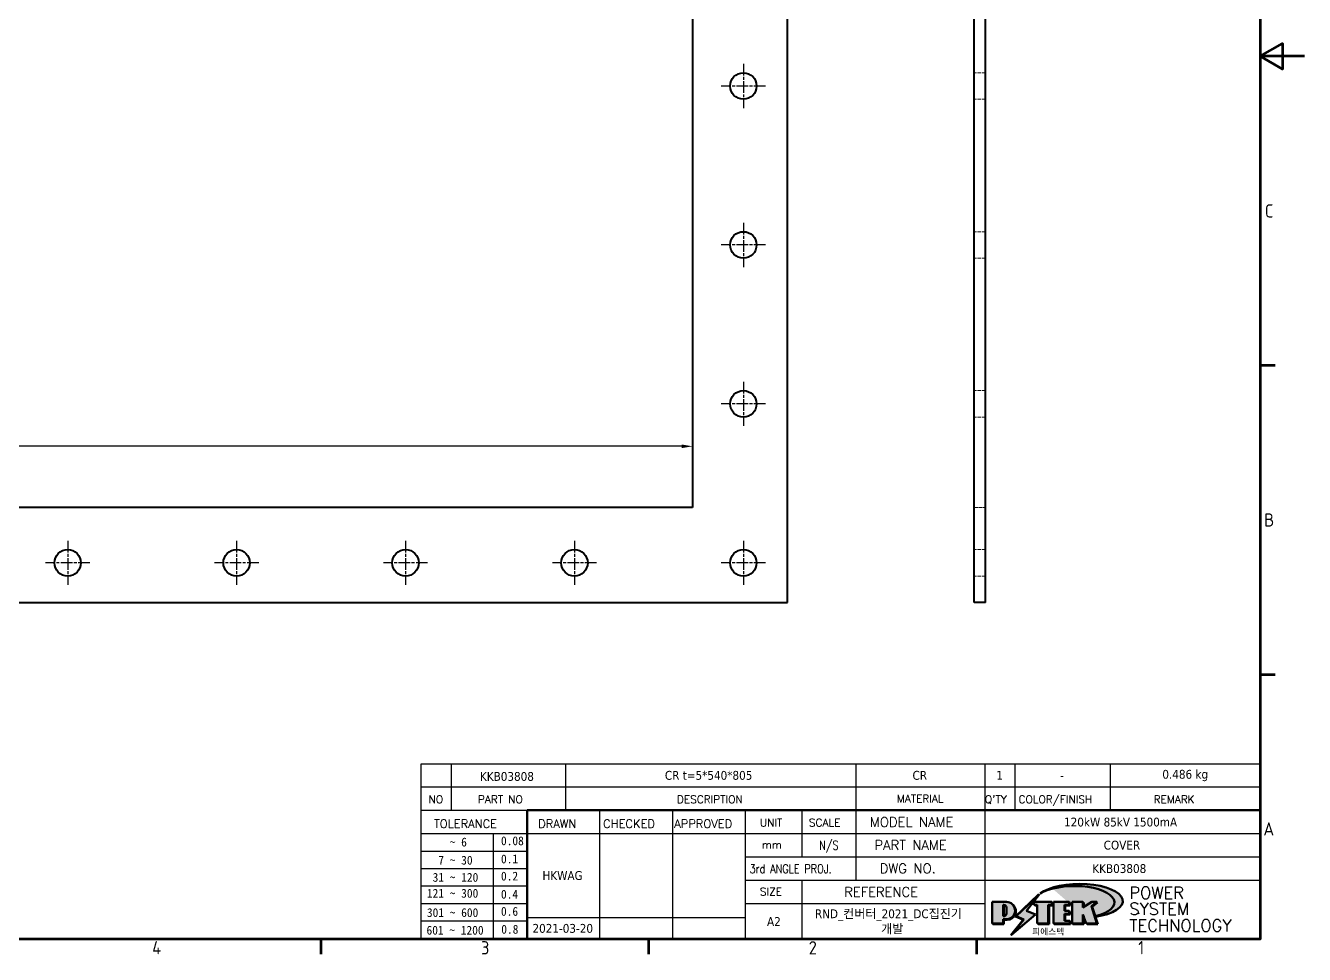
# Model space of a CAD drawing. Header units: millimetres. Extents: x 0 to 1188, y 0 to 840.
# Drawn here: x 609 to 1188, y 13 to 434 of the extents above; entities that cross this region are included whole.
import ezdxf
from ezdxf.enums import TextEntityAlignment as Align

# ---------------------------------------------------------------- set-up
doc = ezdxf.new("R2010")
doc.units = ezdxf.units.MM
doc.header["$LTSCALE"] = 2
doc.linetypes.add('CHAIN', pattern=[0.35429999999999995, 0.2362, -0.0295, 0.0591, -0.0295])
doc.linetypes.add('DASHED', pattern=[0.2067, 0.1654, -0.0413])
doc.layers.get('0').update_dxf_attribs({"color": 3, "lineweight": 25})
for name, color, linetype, lineweight in [('가려진 것(ISO)', 2, 'DASHED', 18), ('가시적인 것(ISO)', 3, 'Continuous', 40), ('경계(ISO)', 7, 'Continuous', 70), ('제목(ISO)', 7, 'Continuous', 50), ('중심 표식(ISO)', 1, 'Continuous', 25), ('치수(ISO)', 7, 'Continuous', 25), ('해치(ISO)', 7, 'Continuous', 18)]:
    doc.layers.add(name, color=color, linetype=linetype, lineweight=lineweight)
doc.styles.add('HAN_291', font='')
doc.styles.add('HAN_370', font='', dxfattribs={"width": 2})
doc.styles.add('RC_284', font='ROMANC.shx')
doc.styles.add('RC_287', font='ROMANC.shx')
doc.styles.add('RC_292', font='ROMANC.shx')
doc.styles.add('ROMANT_294', font='romant.shx')
doc.styles.add('문자 텍스트_M2B', font='isocp.shx')
doc.styles.add('치수 텍스트_PSTEK_POSCO', font='isocp.shx')
doc.styles.add('텍스트 스타일198', font='tahoma.ttf')
doc.styles.add('텍스트 스타일333', font='ROMANC.shx', dxfattribs={"width": 0.800000011920929})
doc.styles.get('HAN_291').set_extended_font_data('GulimChe')
doc.styles.get('HAN_370').set_extended_font_data('GulimChe')
doc.dimstyles.new('치수_PSTEK_POSCO', dxfattribs={"dimscale": 2, "dimtxt": 3.5, "dimasz": 2.5, "dimexe": 2, "dimexo": 2.5, "dimgap": 1, "dimtad": 1, "dimrnd": 1e-08, "dimdsep": 46, "dimtxsty": '치수 텍스트_PSTEK_POSCO', "dimcen": 0.09, "dimdle": 10, "dimclrd": 7, "dimclre": 7, "dimclrt": 2, "dimadec": 1, "dimazin": 2, "dimtfac": 1, "dimtmove": 0, "dimatfit": 3, "dimfxl": 0, "dimtolj": 1, "dimlwd": -1, "dimlwe": -1, "dimarcsym": 0})

# ---------------------------------------------------------------- blocks, each defined once
blk = doc.blocks.new('경계 Default Border')
at = {"layer": '경계(ISO)'}
for p, q in [((584.0000152587891, 140), (587.400016784668, 140)), ((584.0000152587891, 70), (587.400016784668, 70)), ((371.25, 10), (371.25, 6.599999666213989)), ((445.4999923706055, 10), (445.4999923706055, 6.599999666213989)), ((519.7499847412109, 10), (519.7499847412109, 6.599999666213989))]:
    blk.add_line(p, q, dxfattribs=at)
at = {"layer": '경계(ISO)', "flags": 128}
for points in [[(10, 10), (10, 410), (584.0000152587891, 410), (584.0000152587891, 10), (10, 10)], [(594.0000152587891, 210), (584.0000152587891, 210), (589.0000152587891, 212.8867530822754), (589.0000152587891, 207.1132469177246), (584.0000152587891, 210)]]:
    blk.add_lwpolyline(points, dxfattribs=at)
at = {"layer": '경계(ISO)', "color": 2, "char_height": 3.00000011920929, "attachment_point": 7, "style": '문자 텍스트_M2B'}
for s, insert in [('C', (585.0445395201642, 173.4713944559917)), ('B', (584.8782702028949, 103.4713944559917)), ('A', (584.7144008173592, 33.49284856929444)), ('4', (333.0984701308117, 6.59999988079071)), ('3', (407.5435395229536, 6.57139439638704)), ('2', (481.752739416884, 6.57139439638704)), ('1', (556.3610661041481, 6.59999988079071))]:
    blk.add_mtext(s, dxfattribs=dict(at, insert=insert))
blk = doc.blocks.new('제목 블록 PSTEK')
for color, points in [(252, [(317.2195697678507, 17.0593801673321), (322.0326348870767, 21.62682475217465), (322.2781991042243, 21.94392121864296), (317.0471853425802, 16.97985676345368), (318.7512090904202, 16.1899260703855), (316.0018030350395, 12.71868385740789), (316.3356552234328, 13.00206718743325), (318.9235935156908, 16.2694494742633)]), (5, [(321.6183518841322, 17.4193704504104), (319.5281351041078, 18.24969419629727), (322.4505835294948, 22.02344462252142), (317.2195697678507, 17.0593801673321), (318.9235935156908, 16.2694494742633), (316.1741874603099, 12.79820726128571)]), (1, [(324.4839107253602, 19.60711530335299), (325.2419748254881, 19.60711530335299), (325.2419748254881, 20.25857663940324), (321.2266040451076, 20.25857663940324), (321.2266040451076, 19.60711530335299), (321.9846681452406, 19.60711530335299), (321.9846681452406, 15.3430047401139), (324.4839107253602, 15.3430047401139)]), (252, [(321.9846681452406, 19.60711530335299), (321.4042753185749, 19.60711530335299), (321.4042753185749, 19.45905590879572), (321.9846681452406, 19.45905590879572)]), (252, [(324.6615819988275, 19.45905590879572), (325.4196460989604, 19.45905590879572), (325.4196460989604, 20.11051724484596), (325.2419748254881, 20.11051724484596), (325.2419748254881, 19.60711530335299), (324.4839107253602, 19.60711530335299), (324.4839107253602, 15.3430047401139), (322.1623394187076, 15.3430047401139), (322.1623394187076, 15.19494534555726), (324.6615819988275, 15.19494534555726)]), (1, [(329.2277337269622, 20.25857663940324), (325.65654113025, 20.25857663940324), (325.65654113025, 15.3430047401139), (329.3580259941756, 15.3430047401139), (329.3580259941756, 15.9944660761648), (328.1137701654877, 15.9944660761648), (328.1137701654877, 17.56360607323003), (329.2277337269622, 17.56360607323003), (329.2277337269622, 18.25543873810179), (328.1137701654877, 18.25543873810179), (328.1137701654877, 19.60711530335299), (329.2277337269622, 19.60711530335299)]), (252, [(328.2914414389548, 19.45905590879572), (329.4054050004294, 19.45905590879572), (329.4054050004294, 20.11051724484596), (329.2277337269622, 20.11051724484596), (329.2277337269622, 19.60711530335299), (328.1137701654877, 19.60711530335299), (328.1137701654877, 18.25543873810179), (328.2914414389548, 18.25543873810179)]), (252, [(328.2914414389548, 17.41554667867274), (329.4054050004294, 17.41554667867274), (329.4054050004294, 18.10737934354514), (329.2277337269622, 18.10737934354514), (329.2277337269622, 17.56360607323003), (328.1137701654877, 17.56360607323003), (328.1137701654877, 15.9944660761648), (328.2914414389548, 15.9944660761648)]), (1, [(332.3312149849806, 20.25857663940324), (329.8592894925411, 20.25857663940324), (329.8592894925411, 15.3430047401139), (332.3312149849806, 15.3430047401139), (332.3312149849806, 17.4318630164523), (333.0701931098801, 15.3430047401139), (335.4855464857051, 15.3430047401139), (334.2514536401189, 19.30614745124769), (335.4379594596742, 20.25857663940324), (334.3071782107978, 20.25857663940324), (332.3312149849806, 18.99741471888304)]), (252, [(332.5088862584528, 16.92964231796647), (332.3312149849806, 17.43186301645164), (332.3312149849806, 15.3430047401139), (330.0369607660135, 15.3430047401139), (330.0369607660135, 15.19494534555726), (332.5088862584528, 15.19494534555726)]), (252, [(332.5088862584528, 20.1105172448466), (332.3312149849806, 20.1105172448466), (332.3312149849806, 18.99741471888368), (332.5088862584528, 19.11081371413894)]), (252, [(335.6156307331414, 20.11051724484596), (335.2535118015555, 20.11051724484596), (334.2514536401189, 19.30614745124769), (335.4855464857051, 15.3430047401139), (333.1954852176545, 15.3430047401139), (333.2478643833523, 15.19494534555726), (335.6632177591723, 15.19494534555726), (334.4291249135862, 19.15808805669106)]), (252, [(329.5356972676428, 15.8464066816075), (329.3580259941756, 15.8464066816075), (329.3580259941756, 15.3430047401139), (325.8342124037171, 15.3430047401139), (325.8342124037171, 15.19494534555726), (329.5356972676428, 15.19494534555726)])]:
    blk.add_hatch(color=color).paths.add_polyline_path(points)
h = blk.add_hatch(color=1)
edge = h.paths.add_edge_path(flags=0)
edge.add_line((314.2242174273352, 19.60711530335299), (314.2242174273352, 17.00126995915134))
edge.add_line((314.2242174273352, 17.00126995915134), (314.3485873187598, 17.00126995915134))
edge.add_arc((314.3485873187598, 17.6527312952023), 0.6514613360509371, 270, 360)
edge.add_line((315.0000486548106, 17.6527312952023), (315.0000486548106, 18.95565396730211))
edge.add_arc((314.3485873187598, 18.95565396730212), 0.6514613360508712, 0, 90)
edge.add_line((314.3485873187598, 19.60711530335299), (314.2242174273352, 19.60711530335299))
edge = h.paths.add_edge_path()
edge.add_arc((314.9847713324306, 18.28938669179658), 1.969189947606664, 269.9999999999959, 450)
edge.add_line((314.9847713324306, 20.25857663940318), (311.7664314776902, 20.25857663940324))
edge.add_line((311.7664314776902, 20.25857663940324), (311.7664314776902, 15.3430047401139))
edge.add_line((311.7664314776902, 15.3430047401139), (314.2242174273352, 15.3430047401139))
edge.add_line((314.2242174273352, 15.3430047401139), (314.2242174273352, 16.32019674418991))
edge.add_line((314.2242174273352, 16.32019674418991), (314.9847713324307, 16.32019674418991))
h = blk.add_hatch(color=252)
edge = h.paths.add_edge_path()
edge.add_arc((314.9847713324309, 18.28938669179657), 1.969189947606666, 270, 406.8278729790604)
edge.add_arc((315.1624426058984, 18.1413272972396), 1.969189947606962, -90, 53.560984836317004, ccw=False)
edge.add_line((315.1624426058984, 16.17213734963263), (314.4018887008024, 16.17213734963263))
edge.add_line((314.4018887008024, 16.17213734963263), (314.4018887008024, 15.19494534555726))
edge.add_line((314.4018887008024, 15.19494534555726), (311.9441027511573, 15.19494534555726))
edge.add_line((311.9441027511573, 15.19494534555726), (311.9441027511573, 15.3430047401139))
edge.add_line((311.9441027511573, 15.3430047401139), (314.2242174273352, 15.3430047401139))
edge.add_line((314.2242174273352, 15.3430047401139), (314.2242174273352, 16.32019674418991))
edge.add_line((314.2242174273352, 16.32019674418991), (314.9847713324309, 16.32019674418991))
h = blk.add_hatch(color=252)
edge = h.paths.add_edge_path()
edge.add_line((314.4018887008024, 19.45905590879572), (314.5262585922315, 19.45905590879572))
edge.add_arc((314.5262585922314, 18.80759457274939), 0.6514613360463194, 60.4189348879147, 90.00000000000318, ccw=False)
edge.add_arc((314.3485873187602, 18.95565396730057), 0.6514613360524251, 39.96992292766206, 90.00000000009999)
edge.add_line((314.3485873187591, 19.60711530335307), (314.2242174273352, 19.60711530335298))
edge.add_line((314.2242174273352, 19.60711530335299), (314.2242174273352, 17.00126995915134))
edge.add_line((314.2242174273352, 17.00126995915134), (314.3485873187591, 17.00126995915134))
edge.add_arc((314.3485873187568, 17.652731295233), 0.6514613360816299, 270.0000000002, 274.6930825552478)
edge.add_line((314.4018887008024, 17.0034541317032), (314.4018887008024, 19.45905590879572))
at = {"layer": '해치(ISO)', "true_color": 0x27d1fc}
h = blk.add_hatch(color=140, dxfattribs=at)
edge = h.paths.add_edge_path()
edge.add_ellipse((330.3660919371412, 20.15576403068321), major_axis=(9.100907360794343, 0), ratio=0.4069904968023172, start_angle=301.3098473703837, end_angle=507.7436900681698)
edge.add_ellipse((331.5340919371412, 20.4634168429492), major_axis=(-9.82350664112931, 0), ratio=0.3942600559756514, start_angle=111.51207141178469, end_angle=334.47025347086895, ccw=False)
edge.add_line((335.1363447531188, 16.8601935978785), (335.0955236905705, 16.99119398620872))
at = {"color": 180}
for p, q in [((182.475792979055, 11.79100474011392), (182.4757929790549, 51.56524660363496)), ((182.4757929790549, 51.56524660363496), (372.4757929537551, 51.56524660363496)), ((189.2651435055721, 51.56524660363496), (189.2651435055722, 41.00524660363494)), ((215.2152739891528, 41.00524660363494), (215.2152739891528, 51.56524660363496)), ((280.8758854511282, 51.56524660363496), (280.8758854511282, 41.00524660363494)), ((310.0881549537552, 51.56524660363496), (310.0881549537553, 41.00524660363494)), ((316.9044520275131, 51.56524660363496), (316.9044520275127, 41.00524660363494)), ((338.4566026226726, 51.56524660363496), (338.4566026226727, 41.00524660363494)), ((372.4757929537551, 51.56524660363496), (372.4757929537551, 11.79100474011389)), ((182.475792979055, 46.2852466036349), (372.4757929537551, 46.28524660363492)), ((182.475792979055, 41.00524660363493), (206.451475290024, 41.00524660363493)), ((222.9401812389276, 11.79100474011392), (222.9401812389276, 41.00524660363494)), ((239.4288871878316, 11.79100474011392), (239.4288871878316, 41.00524660363494)), ((255.9175931367356, 11.79100474011392), (255.9175931367356, 41.00524660363494)), ((268.6918866058747, 41.00524660363494), (268.6918866058747, 30.44524660363498)), ((280.8758854511282, 41.00524660363494), (280.8758854511282, 25.16524660363502)), ((310.088154953755, 41.00524660363494), (310.088154953755, 11.79100474011392)), ((182.475792979055, 35.72524660363497), (206.451475290024, 35.72524660363497)), ((198.8621818849491, 12.02524660363491), (198.8621818849491, 35.72524660363497)), ((206.451475290024, 35.72524660363497), (372.4757929537551, 35.72524660363497)), ((182.475792979055, 31.77524660363492), (206.451475290024, 31.77524660363492)), ((255.917593136736, 30.44524660363498), (372.4757929537552, 30.44524660363501)), ((182.475792979055, 27.82524660363487), (206.451475290024, 27.82524660363487)), ((182.475792979055, 23.87524660363505), (206.451475290024, 23.87524660363505)), ((255.9175931367359, 25.16524660363502), (372.4757929537552, 25.165246603635)), ((268.6918866058744, 25.16524660363502), (268.6918866058744, 11.79100474011392)), ((182.475792979055, 19.92524660363478), (206.451475290024, 19.92524660363478)), ((255.9175931367359, 19.88524660363481), (310.0881549537553, 19.88524660363481)), ((182.475792979055, 15.97524660363496), (206.451475290024, 15.97524660363496)), ((206.451475290024, 16.74100474011396), (255.9175931367359, 16.74100474011396)), ((182.475792979055, 11.79100474011392), (372.4757929537551, 11.79100474011389))]:
    blk.add_line(p, q, dxfattribs=at)
at = {"color": 7, "lineweight": 50}
for p, q in [((206.4514752900237, 11.79100474011392), (206.4514752900237, 41.00524660363494)), ((206.451475290024, 41.00524660363494), (372.4757929537551, 41.00524660363496))]:
    blk.add_line(p, q, dxfattribs=at)
at = {"color": 7}
for p, q in [((322.2781991042243, 21.94392121864296), (317.0471853425802, 16.97985676345368)), ((322.4505835294948, 22.02344462252142), (317.2195697678507, 17.0593801673321)), ((317.2195697678507, 17.0593801673321), (322.0326348870767, 21.62682475217465)), ((319.5281351041078, 18.24969419629727), (322.4505835294948, 22.02344462252142)), ((322.0326348870767, 21.62682475217465), (322.2781991042243, 21.94392121864296)), ((311.7664314776902, 20.25900474011391), (311.7664314776902, 15.34300474011391)), ((314.9847713324309, 20.25857663940324), (311.7664314776902, 20.25857663940324)), ((314.9847713324309, 20.25857663940324), (311.7664314776902, 20.25857663940324)), ((311.7664314776902, 20.25857663940324), (311.7664314776902, 15.3430047401139)), ((314.2242174273352, 17.00126995915134), (314.2242174273352, 19.60711530335299)), ((314.2242174273352, 19.60711530335299), (314.3485873187591, 19.60711530335299)), ((314.3485873187591, 19.60711530335299), (314.2242174273352, 19.60711530335299)), ((314.2242174273352, 19.60711530335299), (314.2242174273352, 17.00126995915134)), ((314.2242174273352, 17.00126995915134), (314.2242174273352, 19.60711530335299)), ((314.2242174273352, 19.60711530335299), (314.3485873187591, 19.60711530335299)), ((314.4018887008024, 19.45905590879572), (314.5262585922314, 19.45905590879572)), ((314.4018887008024, 17.0034541317032), (314.4018887008024, 19.45905590879572)), ((315.0000486548106, 18.95565396730275), (315.0000486548106, 17.65273129520161)), ((315.0000486548106, 18.95565396730275), (315.0000486548106, 17.65273129520161)), ((316.1741874603099, 12.79820726128571), (321.6183518841322, 17.4193704504104)), ((321.6183518841322, 17.4193704504104), (319.5281351041078, 18.24969419629727)), ((325.2419748254881, 20.25857663940324), (321.2266040451076, 20.25857663940324)), ((321.2266040451076, 20.25857663940324), (321.2266040451076, 19.60711530335299)), ((325.2419748254881, 20.25857663940324), (321.2266040451076, 20.25857663940324)), ((321.2266040451076, 20.25857663940324), (321.2266040451076, 19.60711530335299)), ((321.2266040451076, 19.60711530335299), (321.9846681452406, 19.60711530335299)), ((321.2266040451076, 19.60711530335299), (321.9846681452406, 19.60711530335299)), ((321.4042753185749, 19.60711530335299), (321.4042753185749, 19.45905590879572)), ((321.9846681452406, 19.60711530335299), (321.4042753185749, 19.60711530335299)), ((321.4042753185749, 19.45905590879572), (321.9846681452406, 19.45905590879572)), ((321.9846681452406, 19.60711530335299), (321.9846681452406, 15.3430047401139)), ((321.9846681452406, 19.45905590879572), (321.9846681452406, 19.60711530335299)), ((321.9846681452406, 19.60711530335299), (321.9846681452406, 15.3430047401139)), ((324.4839107253602, 19.60711530335299), (325.2419748254881, 19.60711530335299)), ((324.4839107253602, 15.3430047401139), (324.4839107253602, 19.60711530335299)), ((325.2419748254881, 19.60711530335299), (324.4839107253602, 19.60711530335299)), ((324.4839107253602, 19.60711530335299), (324.4839107253602, 15.3430047401139)), ((324.4839107253602, 19.60711530335299), (325.2419748254881, 19.60711530335299)), ((324.4839107253602, 15.3430047401139), (324.4839107253602, 19.60711530335299)), ((324.6615819988275, 19.45905590879572), (325.4196460989604, 19.45905590879572)), ((324.6615819988275, 15.19494534555726), (324.6615819988275, 19.45905590879572)), ((325.2419748254881, 19.60711530335299), (325.2419748254881, 20.25857663940324)), ((325.2419748254881, 19.60711530335299), (325.2419748254881, 20.25857663940324)), ((325.4196460989604, 20.11051724484596), (325.2419748254881, 20.11051724484596)), ((325.2419748254881, 20.11051724484596), (325.2419748254881, 19.60711530335299)), ((325.4196460989604, 19.45905590879572), (325.4196460989604, 20.11051724484596)), ((329.2277337269622, 20.25857663940324), (325.65654113025, 20.25857663940324)), ((325.65654113025, 20.25857663940324), (325.65654113025, 15.3430047401139)), ((325.65654113025, 20.25857663940324), (325.65654113025, 15.3430047401139)), ((329.2277337269622, 20.25857663940324), (325.65654113025, 20.25857663940324)), ((328.1137701654877, 18.25543873810179), (328.1137701654877, 19.60711530335299)), ((328.1137701654877, 19.60711530335299), (329.2277337269622, 19.60711530335299)), ((329.2277337269622, 19.60711530335299), (328.1137701654877, 19.60711530335299)), ((328.1137701654877, 19.60711530335299), (328.1137701654877, 18.25543873810179)), ((328.1137701654877, 18.25543873810179), (328.1137701654877, 19.60711530335299)), ((328.1137701654877, 19.60711530335299), (329.2277337269622, 19.60711530335299)), ((329.2277337269622, 18.25543873810179), (328.1137701654877, 18.25543873810179)), ((328.1137701654877, 18.25543873810179), (328.2914414389548, 18.25543873810179)), ((329.2277337269622, 18.25543873810179), (328.1137701654877, 18.25543873810179)), ((328.1137701654877, 17.56360607323003), (329.2277337269622, 17.56360607323003)), ((328.1137701654877, 15.9944660761648), (328.1137701654877, 17.56360607323003)), ((329.2277337269622, 17.56360607323003), (328.1137701654877, 17.56360607323003)), ((328.1137701654877, 17.56360607323003), (328.1137701654877, 15.9944660761648)), ((328.1137701654877, 17.56360607323003), (329.2277337269622, 17.56360607323003)), ((328.1137701654877, 15.9944660761648), (328.1137701654877, 17.56360607323003)), ((328.2914414389548, 18.25543873810179), (328.2914414389548, 19.45905590879572)), ((328.2914414389548, 19.45905590879572), (329.4054050004294, 19.45905590879572)), ((328.2914414389548, 15.9944660761648), (328.2914414389548, 17.41554667867274)), ((328.2914414389548, 17.41554667867274), (329.4054050004294, 17.41554667867274)), ((329.2277337269622, 19.60711530335299), (329.2277337269622, 20.25857663940324)), ((329.2277337269622, 19.60711530335299), (329.2277337269622, 20.25857663940324)), ((329.4054050004294, 20.11051724484596), (329.2277337269622, 20.11051724484596)), ((329.2277337269622, 20.11051724484596), (329.2277337269622, 19.60711530335299)), ((329.2277337269622, 17.56360607323003), (329.2277337269622, 18.25543873810179)), ((329.2277337269622, 17.56360607323003), (329.2277337269622, 18.25543873810179)), ((329.4054050004294, 18.10737934354514), (329.2277337269622, 18.10737934354514)), ((329.2277337269622, 18.10737934354514), (329.2277337269622, 17.56360607323003)), ((329.4054050004294, 19.45905590879572), (329.4054050004294, 20.11051724484596)), ((329.4054050004294, 17.41554667867274), (329.4054050004294, 18.10737934354514)), ((332.3312149849806, 20.25857663940324), (329.8592894925411, 20.25857663940324)), ((329.8592894925411, 20.25857663940324), (329.8592894925411, 15.3430047401139)), ((329.8592894925411, 20.25857663940324), (329.8592894925411, 15.3430047401139)), ((332.3312149849806, 20.25857663940324), (329.8592894925411, 20.25857663940324)), ((334.3071782107978, 20.25857663940324), (332.3312149849806, 18.99741471888304)), ((332.3312149849806, 18.99741471888304), (332.3312149849806, 20.25857663940324)), ((334.3071782107978, 20.25857663940324), (332.3312149849806, 18.99741471888304)), ((332.3312149849806, 18.99741471888304), (332.3312149849806, 20.25857663940324)), ((332.5088862584528, 20.1105172448466), (332.3312149849806, 20.1105172448466)), ((332.3312149849806, 20.1105172448466), (332.3312149849806, 18.99741471888368)), ((332.3312149849806, 18.99741471888368), (332.5088862584528, 19.11081371413894)), ((332.3312149849806, 17.4318630164523), (333.0701931098801, 15.3430047401139)), ((332.3312149849806, 15.3430047401139), (332.3312149849806, 17.4318630164523)), ((332.5088862584528, 16.92964231796647), (332.3312149849806, 17.43186301645164)), ((332.3312149849806, 17.43186301645164), (332.3312149849806, 15.3430047401139)), ((332.3312149849806, 17.4318630164523), (333.0701931098801, 15.3430047401139)), ((332.3312149849806, 15.3430047401139), (332.3312149849806, 17.4318630164523)), ((332.5088862584528, 19.11081371413894), (332.5088862584528, 20.1105172448466)), ((334.2514536401189, 19.30614745124769), (335.4379594596742, 20.25857663940324)), ((334.2514536401189, 19.30614745124769), (335.4379594596742, 20.25857663940324)), ((335.2535118015555, 20.11051724484596), (334.2514536401189, 19.30614745124769)), ((335.4855464857051, 15.3430047401139), (334.2514536401189, 19.30614745124769)), ((334.2514536401189, 19.30614745124769), (335.4855464857051, 15.3430047401139)), ((335.4855464857051, 15.3430047401139), (334.2514536401189, 19.30614745124769)), ((335.4379594596742, 20.25857663940324), (334.3071782107978, 20.25857663940324)), ((335.4379594596742, 20.25857663940324), (334.3071782107978, 20.25857663940324)), ((334.4291249135862, 19.15808805669104), (335.6156307331414, 20.11051724484596)), ((335.6632177591723, 15.19494534555726), (334.4291249135862, 19.15808805669104)), ((335.6156307331414, 20.11051724484596), (335.2535118015555, 20.11051724484596)), ((345.0447381189468, 17.50375595811051), (344.9867755289346, 17.689895936919)), ((311.7664314776902, 15.3430047401139), (314.2242174273352, 15.3430047401139)), ((311.7664314776902, 15.3430047401139), (314.2242174273352, 15.3430047401139)), ((314.2242174273352, 15.3430047401139), (311.9441027511573, 15.3430047401139)), ((311.9441027511573, 15.3430047401139), (311.9441027511573, 15.19494534555726)), ((311.9441027511573, 15.19494534555726), (314.4018887008024, 15.19494534555726)), ((314.3485873187591, 17.00126995915134), (314.2242174273352, 17.00126995915134)), ((314.2242174273352, 17.00126995915134), (314.3485873187591, 17.00126995915134)), ((314.3485873187591, 17.00126995915134), (314.2242174273352, 17.00126995915134)), ((314.2242174273352, 16.32019674418991), (314.9847713324309, 16.32019674418991)), ((314.2242174273352, 15.3430047401139), (314.2242174273352, 16.32019674418991)), ((314.9847713324309, 16.32019674418991), (314.2242174273352, 16.32019674418991)), ((314.2242174273352, 16.32019674418991), (314.2242174273352, 15.3430047401139)), ((314.2242174273352, 16.32019674418991), (314.9847713324309, 16.32019674418991)), ((314.2242174273352, 15.3430047401139), (314.2242174273352, 16.32019674418991)), ((314.4018887008024, 16.17213734963263), (315.162442605898, 16.17213734963263)), ((314.4018887008024, 15.19494534555726), (314.4018887008024, 16.17213734963263)), ((318.7512090904202, 16.1899260703855), (316.0018030350395, 12.71868385740789)), ((318.9235935156908, 16.2694494742633), (316.1741874603099, 12.79820726128571)), ((316.3356552234328, 13.00206718743325), (318.9235935156908, 16.2694494742633)), ((317.0471853425802, 16.97985676345368), (318.7512090904202, 16.1899260703855)), ((318.9235935156908, 16.2694494742633), (317.2195697678507, 17.0593801673321)), ((317.2195697678507, 17.0593801673321), (318.9235935156908, 16.2694494742633)), ((321.9846681452406, 15.3430047401139), (324.4839107253602, 15.3430047401139)), ((321.9846681452406, 15.3430047401139), (324.4839107253602, 15.3430047401139)), ((324.4839107253602, 15.3430047401139), (322.1623394187076, 15.3430047401139)), ((322.1623394187076, 15.3430047401139), (322.1623394187076, 15.19494534555726)), ((322.1623394187076, 15.19494534555726), (324.6615819988275, 15.19494534555726)), ((325.65654113025, 15.3430047401139), (329.3580259941756, 15.3430047401139)), ((325.65654113025, 15.3430047401139), (329.3580259941756, 15.3430047401139)), ((329.3580259941756, 15.3430047401139), (325.8342124037171, 15.3430047401139)), ((325.8342124037171, 15.3430047401139), (325.8342124037171, 15.19494534555726)), ((325.8342124037171, 15.19494534555726), (329.5356972676428, 15.19494534555726)), ((329.3580259941756, 15.9944660761648), (328.1137701654877, 15.9944660761648)), ((328.1137701654877, 15.9944660761648), (328.2914414389548, 15.9944660761648)), ((329.3580259941756, 15.9944660761648), (328.1137701654877, 15.9944660761648)), ((329.3580259941756, 15.3430047401139), (329.3580259941756, 15.9944660761648)), ((329.3580259941756, 15.3430047401139), (329.3580259941756, 15.9944660761648)), ((329.5356972676428, 15.8464066816075), (329.3580259941756, 15.8464066816075)), ((329.3580259941756, 15.8464066816075), (329.3580259941756, 15.3430047401139)), ((329.5356972676428, 15.19494534555726), (329.5356972676428, 15.8464066816075)), ((329.8592894925411, 15.3430047401139), (332.3312149849806, 15.3430047401139)), ((329.8592894925411, 15.3430047401139), (332.3312149849806, 15.3430047401139)), ((332.3312149849806, 15.3430047401139), (330.0369607660135, 15.3430047401139)), ((330.0369607660135, 15.3430047401139), (330.0369607660135, 15.19494534555726)), ((330.0369607660135, 15.19494534555726), (332.5088862584528, 15.19494534555726)), ((332.5088862584528, 15.19494534555726), (332.5088862584528, 16.92964231796647)), ((333.0701931098801, 15.3430047401139), (335.4855464857051, 15.3430047401139)), ((333.0701931098801, 15.3430047401139), (335.4855464857051, 15.3430047401139)), ((335.4855464857051, 15.3430047401139), (333.1954852176545, 15.3430047401139)), ((333.1954852176545, 15.3430047401139), (333.2478643833523, 15.19494534555726)), ((333.2478643833523, 15.19494534555726), (335.6632177591723, 15.19494534555726)), ((316.0018030350395, 12.71868385740789), (316.3356552234328, 13.00206718743325))]:
    blk.add_line(p, q, dxfattribs=at)
at = {"color": 5}
for p, q in [((322.4505835294948, 22.02344462252142), (317.2195697678507, 17.0593801673321)), ((319.5281351041078, 18.24969419629727), (322.4505835294948, 22.02344462252142)), ((316.1741874603099, 12.79820726128571), (321.6183518841322, 17.4193704504104)), ((321.6183518841322, 17.4193704504104), (319.5281351041078, 18.24969419629727)), ((318.9235935156908, 16.2694494742633), (316.1741874603099, 12.79820726128571)), ((317.2195697678507, 17.0593801673321), (318.9235935156908, 16.2694494742633))]:
    blk.add_line(p, q, dxfattribs=at)
at = {"color": 1}
for p, q in [((314.9847713324309, 20.25857663940324), (311.7664314776902, 20.25857663940324)), ((311.7664314776902, 20.25857663940324), (311.7664314776902, 15.3430047401139)), ((314.2242174273352, 17.00126995915134), (314.2242174273352, 19.60711530335299)), ((314.2242174273352, 19.60711530335299), (314.3485873187591, 19.60711530335299)), ((315.0000486548106, 18.95565396730275), (315.0000486548106, 17.65273129520161)), ((325.2419748254881, 20.25857663940324), (321.2266040451076, 20.25857663940324)), ((321.2266040451076, 20.25857663940324), (321.2266040451076, 19.60711530335299)), ((321.2266040451076, 19.60711530335299), (321.9846681452406, 19.60711530335299)), ((321.9846681452406, 19.60711530335299), (321.9846681452406, 15.3430047401139)), ((324.4839107253602, 19.60711530335299), (325.2419748254881, 19.60711530335299)), ((324.4839107253602, 15.3430047401139), (324.4839107253602, 19.60711530335299)), ((325.2419748254881, 19.60711530335299), (325.2419748254881, 20.25857663940324)), ((329.2277337269622, 20.25857663940324), (325.65654113025, 20.25857663940324)), ((325.65654113025, 20.25857663940324), (325.65654113025, 15.3430047401139)), ((328.1137701654877, 18.25543873810179), (328.1137701654877, 19.60711530335299)), ((328.1137701654877, 19.60711530335299), (329.2277337269622, 19.60711530335299)), ((329.2277337269622, 18.25543873810179), (328.1137701654877, 18.25543873810179)), ((328.1137701654877, 17.56360607323003), (329.2277337269622, 17.56360607323003)), ((328.1137701654877, 15.9944660761648), (328.1137701654877, 17.56360607323003)), ((329.2277337269622, 19.60711530335299), (329.2277337269622, 20.25857663940324)), ((329.2277337269622, 17.56360607323003), (329.2277337269622, 18.25543873810179)), ((332.3312149849806, 20.25857663940324), (329.8592894925411, 20.25857663940324)), ((329.8592894925411, 20.25857663940324), (329.8592894925411, 15.3430047401139)), ((334.3071782107978, 20.25857663940324), (332.3312149849806, 18.99741471888304)), ((332.3312149849806, 18.99741471888304), (332.3312149849806, 20.25857663940324)), ((332.3312149849806, 17.4318630164523), (333.0701931098801, 15.3430047401139)), ((332.3312149849806, 15.3430047401139), (332.3312149849806, 17.4318630164523)), ((334.2514536401189, 19.30614745124769), (335.4379594596742, 20.25857663940324)), ((335.4855464857051, 15.3430047401139), (334.2514536401189, 19.30614745124769)), ((335.4379594596742, 20.25857663940324), (334.3071782107978, 20.25857663940324)), ((311.7664314776902, 15.3430047401139), (314.2242174273352, 15.3430047401139)), ((314.3485873187591, 17.00126995915134), (314.2242174273352, 17.00126995915134)), ((314.2242174273352, 16.32019674418991), (314.9847713324309, 16.32019674418991)), ((314.2242174273352, 15.3430047401139), (314.2242174273352, 16.32019674418991)), ((321.9846681452406, 15.3430047401139), (324.4839107253602, 15.3430047401139)), ((325.65654113025, 15.3430047401139), (329.3580259941756, 15.3430047401139)), ((329.3580259941756, 15.9944660761648), (328.1137701654877, 15.9944660761648)), ((329.3580259941756, 15.3430047401139), (329.3580259941756, 15.9944660761648)), ((329.8592894925411, 15.3430047401139), (332.3312149849806, 15.3430047401139)), ((333.0701931098801, 15.3430047401139), (335.4855464857051, 15.3430047401139))]:
    blk.add_line(p, q, dxfattribs=at)
at = {"color": 7}
for centre, radius, start, end in [((314.3485873187598, 18.95565396730211), 0.6514613360508712, 0, 90), ((314.3485873187602, 18.95565396730057), 0.6514613360524251, 39.96992292766117, 90), ((314.3485873187598, 18.95565396730212), 0.6514613360508712, 0, 90), ((314.3485873187597, 17.65273129520228), 0.6514613360509381, 270, 0), ((314.3485873187598, 17.6527312952023), 0.6514613360509381, 270, 0), ((314.5262585922314, 18.80759457274939), 0.6514613360463193, 60.41893488791137, 90), ((314.9847713324309, 18.28938669179658), 1.969189947606665, 270, 90), ((314.9847713324309, 18.28938669179658), 1.969189947606665, 270, 90), ((314.9847713324307, 18.2893866917965), 1.969189947606594, 270, 46.82787297909833), ((315.1624426058984, 18.1413272972396), 1.969189947606961, 270, 53.56098483636067), ((314.3485873187568, 17.652731295233), 0.6514613360816299, 270, 274.6930825552478)]:
    blk.add_arc(centre, radius, start, end, dxfattribs=at)
at = {"color": 1}
for centre, radius, start, end in [((314.3485873187598, 18.95565396730211), 0.6514613360508712, 0, 90), ((314.3485873187598, 17.6527312952023), 0.6514613360509381, 270, 0), ((314.9847713324309, 18.28938669179657), 1.969189947606665, 270, 90)]:
    blk.add_arc(centre, radius, start, end, dxfattribs=at)
at = {"layer": '제목(ISO)', "lineweight": 18}
blk.add_line((182.475792979055, 35.72500474011393), (182.475792979055, 11.79100474011392), dxfattribs=at)
at = {"layer": '제목(ISO)'}
for p, q in [((322.2781991042243, 21.94392121864296), (317.0471853425802, 16.97985676345368)), ((322.4505835294948, 22.02344462252142), (317.2195697678507, 17.0593801673321)), ((317.2195697678507, 17.0593801673321), (322.0326348870767, 21.62682475217465)), ((319.5281351041078, 18.24969419629727), (322.4505835294948, 22.02344462252142)), ((322.0326348870767, 21.62682475217465), (322.2781991042243, 21.94392121864296)), ((314.9847713324306, 20.25857663940324), (311.7664314776902, 20.25857663940324)), ((311.7664314776902, 20.25857663940324), (311.7664314776902, 15.3430047401139)), ((314.2242174273352, 17.00126995915134), (314.2242174273352, 19.60711530335299)), ((314.2242174273352, 19.60711530335299), (314.3485873187598, 19.60711530335299)), ((314.3485873187591, 19.60711530335299), (314.2242174273352, 19.60711530335299)), ((314.2242174273352, 19.60711530335299), (314.2242174273352, 17.00126995915134)), ((314.4018887008024, 19.45905590879572), (314.5262585922314, 19.45905590879572)), ((314.4018887008024, 17.0034541317032), (314.4018887008024, 19.45905590879572)), ((315.0000486548106, 18.95565396730211), (315.0000486548106, 17.6527312952023)), ((316.1741874603099, 12.79820726128571), (321.6183518841322, 17.4193704504104)), ((321.6183518841322, 17.4193704504104), (319.5281351041078, 18.24969419629727)), ((325.2419748254881, 20.25857663940324), (321.2266040451076, 20.25857663940324)), ((321.2266040451076, 20.25857663940324), (321.2266040451076, 19.60711530335299)), ((321.2266040451076, 19.60711530335299), (321.9846681452406, 19.60711530335299)), ((321.9846681452406, 19.60711530335299), (321.4042753185749, 19.60711530335299)), ((321.4042753185749, 19.60711530335299), (321.4042753185749, 19.45905590879572)), ((321.4042753185749, 19.45905590879572), (321.9846681452406, 19.45905590879572)), ((321.9846681452406, 19.60711530335299), (321.9846681452406, 15.3430047401139)), ((321.9846681452406, 19.45905590879572), (321.9846681452406, 19.60711530335299)), ((324.4839107253602, 19.60711530335299), (325.2419748254881, 19.60711530335299)), ((324.4839107253602, 15.3430047401139), (324.4839107253602, 19.60711530335299)), ((325.2419748254881, 19.60711530335299), (324.4839107253602, 19.60711530335299)), ((324.4839107253602, 19.60711530335299), (324.4839107253602, 15.3430047401139)), ((324.6615819988275, 19.45905590879572), (325.4196460989604, 19.45905590879572)), ((324.6615819988275, 15.19494534555726), (324.6615819988275, 19.45905590879572)), ((325.2419748254881, 19.60711530335299), (325.2419748254881, 20.25857663940324)), ((325.4196460989604, 20.11051724484596), (325.2419748254881, 20.11051724484596)), ((325.2419748254881, 20.11051724484596), (325.2419748254881, 19.60711530335299)), ((325.4196460989604, 19.45905590879572), (325.4196460989604, 20.11051724484596)), ((329.2277337269622, 20.25857663940324), (325.65654113025, 20.25857663940324)), ((325.65654113025, 20.25857663940324), (325.65654113025, 15.3430047401139)), ((328.1137701654877, 18.25543873810179), (328.1137701654877, 19.60711530335299)), ((328.1137701654877, 19.60711530335299), (329.2277337269622, 19.60711530335299)), ((329.2277337269622, 19.60711530335299), (328.1137701654877, 19.60711530335299)), ((328.1137701654877, 19.60711530335299), (328.1137701654877, 18.25543873810179)), ((329.2277337269622, 18.25543873810179), (328.1137701654877, 18.25543873810179)), ((328.1137701654877, 18.25543873810179), (328.2914414389548, 18.25543873810179)), ((328.1137701654877, 15.9944660761648), (328.1137701654877, 17.56360607323003)), ((328.1137701654877, 17.56360607323003), (329.2277337269622, 17.56360607323003)), ((329.2277337269622, 17.56360607323003), (328.1137701654877, 17.56360607323003)), ((328.1137701654877, 17.56360607323003), (328.1137701654877, 15.9944660761648)), ((328.2914414389548, 19.45905590879572), (329.4054050004294, 19.45905590879572)), ((328.2914414389548, 18.25543873810179), (328.2914414389548, 19.45905590879572)), ((328.2914414389548, 17.41554667867274), (329.4054050004294, 17.41554667867274)), ((328.2914414389548, 15.9944660761648), (328.2914414389548, 17.41554667867274)), ((329.2277337269622, 19.60711530335299), (329.2277337269622, 20.25857663940324)), ((329.4054050004294, 20.11051724484596), (329.2277337269622, 20.11051724484596)), ((329.2277337269622, 20.11051724484596), (329.2277337269622, 19.60711530335299)), ((329.2277337269622, 17.56360607323003), (329.2277337269622, 18.25543873810179)), ((329.4054050004294, 18.10737934354514), (329.2277337269622, 18.10737934354514)), ((329.2277337269622, 18.10737934354514), (329.2277337269622, 17.56360607323003)), ((329.4054050004294, 19.45905590879572), (329.4054050004294, 20.11051724484596)), ((329.4054050004294, 17.41554667867274), (329.4054050004294, 18.10737934354514)), ((332.3312149849806, 20.25857663940324), (329.8592894925411, 20.25857663940324)), ((329.8592894925411, 20.25857663940324), (329.8592894925411, 15.3430047401139)), ((334.3071782107978, 20.25857663940324), (332.3312149849806, 18.99741471888304)), ((332.3312149849806, 18.99741471888304), (332.3312149849806, 20.25857663940324)), ((332.5088862584528, 20.1105172448466), (332.3312149849806, 20.1105172448466)), ((332.3312149849806, 20.1105172448466), (332.3312149849806, 18.99741471888368)), ((332.3312149849806, 18.99741471888368), (332.5088862584528, 19.11081371413894)), ((332.3312149849806, 15.3430047401139), (332.3312149849806, 17.4318630164523)), ((332.3312149849806, 17.4318630164523), (333.0701931098801, 15.3430047401139)), ((332.5088862584528, 16.92964231796647), (332.3312149849806, 17.43186301645164)), ((332.3312149849806, 17.43186301645164), (332.3312149849806, 15.3430047401139)), ((332.5088862584528, 19.11081371413894), (332.5088862584528, 20.1105172448466)), ((334.2514536401189, 19.30614745124769), (335.4379594596742, 20.25857663940324)), ((335.2535118015555, 20.11051724484596), (334.2514536401189, 19.30614745124769)), ((335.4855464857051, 15.3430047401139), (334.2514536401189, 19.30614745124769)), ((334.2514536401189, 19.30614745124769), (335.4855464857051, 15.3430047401139)), ((335.4379594596742, 20.25857663940324), (334.3071782107978, 20.25857663940324)), ((334.4291249135862, 19.15808805669106), (335.6156307331414, 20.11051724484596)), ((335.6632177591723, 15.19494534555726), (334.4291249135862, 19.15808805669106)), ((335.6156307331414, 20.11051724484596), (335.2535118015555, 20.11051724484596)), ((311.7664314776902, 15.3430047401139), (314.2242174273352, 15.3430047401139)), ((314.2242174273352, 15.3430047401139), (311.9441027511573, 15.3430047401139)), ((311.9441027511573, 15.3430047401139), (311.9441027511573, 15.19494534555726)), ((311.9441027511573, 15.19494534555726), (314.4018887008024, 15.19494534555726)), ((314.3485873187598, 17.00126995915134), (314.2242174273352, 17.00126995915134)), ((314.2242174273352, 17.00126995915134), (314.3485873187591, 17.00126995915134)), ((314.2242174273352, 15.3430047401139), (314.2242174273352, 16.32019674418991)), ((314.2242174273352, 16.32019674418991), (314.9847713324307, 16.32019674418991)), ((314.9847713324309, 16.32019674418991), (314.2242174273352, 16.32019674418991)), ((314.2242174273352, 16.32019674418991), (314.2242174273352, 15.3430047401139)), ((314.4018887008024, 15.19494534555726), (314.4018887008024, 16.17213734963263)), ((314.4018887008024, 16.17213734963263), (315.1624426058984, 16.17213734963263)), ((318.7512090904202, 16.1899260703855), (316.0018030350395, 12.71868385740789)), ((318.9235935156908, 16.2694494742633), (316.1741874603099, 12.79820726128571)), ((316.3356552234328, 13.00206718743325), (318.9235935156908, 16.2694494742633)), ((317.0471853425802, 16.97985676345368), (318.7512090904202, 16.1899260703855)), ((317.2195697678507, 17.0593801673321), (318.9235935156908, 16.2694494742633)), ((318.9235935156908, 16.2694494742633), (317.2195697678507, 17.0593801673321)), ((321.9846681452406, 15.3430047401139), (324.4839107253602, 15.3430047401139)), ((324.4839107253602, 15.3430047401139), (322.1623394187076, 15.3430047401139)), ((322.1623394187076, 15.3430047401139), (322.1623394187076, 15.19494534555726)), ((322.1623394187076, 15.19494534555726), (324.6615819988275, 15.19494534555726)), ((325.65654113025, 15.3430047401139), (329.3580259941756, 15.3430047401139)), ((329.3580259941756, 15.3430047401139), (325.8342124037171, 15.3430047401139)), ((325.8342124037171, 15.3430047401139), (325.8342124037171, 15.19494534555726)), ((325.8342124037171, 15.19494534555726), (329.5356972676428, 15.19494534555726)), ((329.3580259941756, 15.9944660761648), (328.1137701654877, 15.9944660761648)), ((328.1137701654877, 15.9944660761648), (328.2914414389548, 15.9944660761648)), ((329.3580259941756, 15.3430047401139), (329.3580259941756, 15.9944660761648)), ((329.5356972676428, 15.8464066816075), (329.3580259941756, 15.8464066816075)), ((329.3580259941756, 15.8464066816075), (329.3580259941756, 15.3430047401139)), ((329.5356972676428, 15.19494534555726), (329.5356972676428, 15.8464066816075)), ((329.8592894925411, 15.3430047401139), (332.3312149849806, 15.3430047401139)), ((332.3312149849806, 15.3430047401139), (330.0369607660135, 15.3430047401139)), ((330.0369607660135, 15.3430047401139), (330.0369607660135, 15.19494534555726)), ((330.0369607660135, 15.19494534555726), (332.5088862584528, 15.19494534555726)), ((332.5088862584528, 15.19494534555726), (332.5088862584528, 16.92964231796647)), ((333.0701931098801, 15.3430047401139), (335.4855464857051, 15.3430047401139)), ((335.4855464857051, 15.3430047401139), (333.1954852176545, 15.3430047401139)), ((333.1954852176545, 15.3430047401139), (333.2478643833523, 15.19494534555726)), ((333.2478643833523, 15.19494534555726), (335.6632177591723, 15.19494534555726)), ((316.0018030350395, 12.71868385740789), (316.3356552234328, 13.00206718743325))]:
    blk.add_line(p, q, dxfattribs=at)
at = {"layer": '제목(ISO)', "color": 4}
blk.add_line((335.1363447531188, 16.8601935978785), (335.0955236905705, 16.99119398620872), dxfattribs=at)
at = {"layer": '제목(ISO)'}
for centre, radius, start, end in [((314.3485873187598, 18.95565396730212), 0.6514613360508712, 0, 90), ((314.3485873187602, 18.95565396730057), 0.6514613360524251, 39.96992292766117, 90), ((314.3485873187598, 17.6527312952023), 0.6514613360509371, 270, 0), ((314.5262585922314, 18.80759457274939), 0.6514613360463193, 60.41893488791137, 90), ((314.9847713324306, 18.28938669179658), 1.969189947606664, 46.82787297909431, 90), ((314.9847713324307, 18.2893866917965), 1.969189947606594, 270, 46.82787297909833), ((314.9847713324309, 18.28938669179657), 1.969189947606666, 270, 46.8278729790603), ((315.1624426058984, 18.1413272972396), 1.969189947606962, 270, 53.56098483631701), ((314.3485873187568, 17.652731295233), 0.6514613360816299, 270, 274.6930825552478)]:
    blk.add_arc(centre, radius, start, end, dxfattribs=at)
at = {"layer": '제목(ISO)', "color": 4}
for centre, major_axis, ratio, start_param, end_param in [((331.5340919371412, 20.4634168429492), (9.82350664112931, 0), 0.3942600559756514, 5.087845455444478, 8.97919982663645), ((330.3660919371412, 20.15576403068321), (9.100907360794343, 0), 0.4069904968023172, 5.258848905294775, 8.861799147915196)]:
    blk.add_ellipse(centre, major_axis=major_axis, ratio=ratio, start_param=start_param, end_param=end_param, dxfattribs=at)
at = {"color": 2}
for s, height, style, p in [('NO', 1.742399930953979, 'RC_284', (184.135398793432, 42.62317362549192)), ('PART NO', 1.742399930953979, 'RC_284', (195.3359407378685, 42.62317362549192)), ('DESCRIPTION', 1.742399930953979, 'RC_284', (240.4025565652523, 42.62317362549192)), ("Q'TY", 1.742399930953979, 'RC_284', (310.1440786515383, 42.62317362549192)), ('COLOR/FINISH', 1.742399930953979, 'RC_284', (317.7725341324144, 42.62317362549192)), ('REMARK', 1.742399930953979, 'RC_284', (348.346649953877, 42.62317362549192)), (' TOLERANCE', 1.899999976158142, 'RC_287', (184.0872874387979, 37.00893196870329)), ('DRAWN', 1.899999976158142, 'RC_287', (208.9766620976279, 37.00893196870329)), ('CHECKED', 1.899999976158142, 'RC_287', (223.6856844514997, 37.00893196870329)), ('APPROVED', 1.899999976158142, 'RC_287', (239.7795453577791, 37.00893196870329)), ('UNIT', 1.742399930953979, 'RC_284', (259.1652673287452, 37.34317362549218)), ('SCALE', 1.742399930953979, 'RC_284', (270.2934779252897, 37.34317362549218)), ('MODEL NAME', 2.178000062704086, 'RC_292', (284.096330289083, 37.25462520371384)), ('    ~ 6', 2.000000029802322, 'HAN_291', (183.7721304966814, 32.8176515608431)), ('0.08', 2.000000029802322, 'HAN_291', (200.5467345600617, 33.09873600004101)), ('mm', 1.742399930953979, 'RC_284', (259.6505418159997, 32.3543089683787)), ('PART NAME', 2.178000062704086, 'RC_292', (285.1416959765849, 32.03045329421792)), ('  7 ~ 30', 2.000000029802322, 'HAN_291', (183.7721304966814, 28.70538114822415)), ('0.1', 2.000000029802322, 'HAN_291', (200.5467345600617, 28.98646558742206)), (' 31 ~ 120', 2.000000029802322, 'HAN_291', (183.7721304966814, 24.82628181916237)), ('0.2', 2.000000029802322, 'HAN_291', (200.5467345600617, 25.10736625836028)), (' DWG NO.', 2.178000062704086, 'RC_292', (284.8124284083233, 26.75045329421772)), ('121 ~ 300', 2.000000029802322, 'HAN_291', (183.7721304966814, 21.21401206133254)), ('SIZE', 1.742399930953979, 'RC_284', (259.1652673287452, 21.69497768947366)), ('REFERENCE', 2.178000062704086, 'RC_292', (278.2741065029841, 21.43214925458022)), ('0.4', 2.000000029802322, 'HAN_291', (200.5467345600617, 20.99509650053045)), ('301 ~ 600', 2.000000029802322, 'HAN_291', (183.7721304966814, 16.83491273227077)), ('0.6', 2.000000029802322, 'HAN_291', (200.5467345600617, 17.11599717146868)), ('601 ~ 1200', 2.000000029802322, 'HAN_291', (183.6802025156883, 12.84759660881125)), ('0.8', 2.000000029802322, 'HAN_291', (200.6097246063884, 13.05732192299702))]:
    blk.add_text(s, height=height, dxfattribs=dict(at, style=style)).set_placement(p)
at = {"color": 2, "style": 'RC_284'}
blk.add_text('MATERIAL', height=1.742399930953979, dxfattribs=at).set_placement((295.4820202024417, 43.64524660363492), align=Align.MIDDLE_CENTER)
at = {"color": 7, "style": '텍스트 스타일333', "width": 0.7999999523162842}
blk.add_text('N/S', height=2.000000029802322, dxfattribs=at).set_placement((274.7838860285014, 33.08524660363496), align=Align.MIDDLE_CENTER)
at = {"color": 2, "style": '텍스트 스타일333', "width": 0.7999999523162842}
blk.add_text('3rd ANGLE PROJ.', height=2.000000029802322, dxfattribs=at).set_placement((256.8430306642954, 26.76148381654429))
at = {"color": 7, "style": 'ROMANT_294'}
for s, p in [('POWER', (342.82727231297, 20.97115304607566)), ('SYSTEM', (342.82727231297, 17.3284636719184)), ('TECHNOLOGY', (342.82727231297, 13.57194088644453))]:
    blk.add_text(s, height=2.700000107288361, dxfattribs=at).set_placement(p)
at = {"color": 7, "insert": (320.8519732224835, 14.21236326823155), "char_height": 1.400000005960464, "attachment_point": 1, "line_spacing_factor": 0.3319999873638153, "style": 'HAN_370'}
blk.add_mtext('\\fHY견고딕|b0|i0;\\H1.4000;피에스텍', dxfattribs=at)
at = {"layer": '제목(ISO)', "style": '텍스트 스타일198'}
for tag, p in [('부품_번호_001', (195.7843283186424, 47.68004260673702)), ('설명_001', (237.6588896216602, 47.92245856837096)), ('재질_001', (293.7358818398196, 47.92524659519488)), ("3._Q'TY_001", (312.7051684940307, 47.92188863680521)), ('4._COLOR_001', (327.1808631167115, 47.92524658873377)), ('질량\\P3;_001', (350.3046145979153, 48.1643332325385)), ('1._MODEL_NAME_001', (328.0471947388506, 37.34308406982311)), ('제목_001', (337.0238793324635, 32.12134217035067)), ('부품_번호_001', (334.4435685718743, 26.8052465951949)), ('설계자_001', (209.9396160013646, 25.23446884679021)), ('프로젝트_001', (271.6304945365308, 16.57270180080504)), ('작성_날짜_001', (207.6723224966676, 13.26600473167383)), ('시트_크기_001', (260.7896290458918, 14.81730632141838)), ('프로젝트_002', (286.6403537393983, 13.14882256215354))]:
    blk.add_attdef(tag, p, '', height=2.000000029802322, dxfattribs=at)
for tag, p in [('점검자', (231.1845342133799, 26.23312567187446)), ('엔지니어링_승인자', (247.673240162284, 26.23312567187446)), ('점검_날짜', (231.1845342133799, 14.26600474011394)), ('엔지니어링_승인_날짜', (247.6732401622839, 14.26600474011394))]:
    blk.add_attdef(tag, text='', height=2.000000029802322, dxfattribs=at).set_placement(p, align=Align.MIDDLE_CENTER)
blk = doc.blocks.new('*D35')
at = {"layer": 'Defpoints', "color": 0, "transparency": 16777216}
for p in [(191.9040734419337, 243.3217506652919), (191.9040734419337, 215.5352212951768), (910.9040734419339, 215.5352212951767)]:
    blk.add_point(p, dxfattribs=at)
at = {"layer": '치수(ISO)', "color": 7, "transparency": 16777216}
for p, q in [((191.9040734419337, 220.5352212951768), (191.9040734419337, 247.3217506652919)), ((905.9040734419339, 243.3217506652919), (196.9040734419337, 243.3217506652919)), ((910.9040734419339, 220.5352212951767), (910.9040734419339, 247.3217506652919))]:
    blk.add_line(p, q, dxfattribs=at)
for points in [[(196.9040734419337, 244.1550839986253), (196.9040734419337, 242.4884173319586), (191.9040734419337, 243.3217506652919)], [(905.9040734419339, 244.1550839986253), (905.9040734419339, 242.4884173319586), (910.9040734419339, 243.3217506652919)]]:
    blk.add_solid(points, dxfattribs=at)
at = {"layer": '치수(ISO)', "color": 2, "transparency": 16777216, "insert": (560.5534962654276, 248.8217506652919), "char_height": 7, "attachment_point": 4, "style": '치수 텍스트_PSTEK_POSCO'}
blk.add_mtext('\\A1;719', dxfattribs=at)

msp = doc.modelspace()

# ---------------------------------------------------------------- linework, layer by layer
at = {"layer": '가려진 것(ISO)', "ltscale": 4.761641502380371}
for p, q in [((1043.493068128883, 412.5352212951766), (1038.493068128883, 412.5352212951766)), ((1043.493068128883, 400.5352212951767), (1038.493068128883, 400.5352212951767)), ((1043.493068128883, 340.5352212951767), (1038.493068128883, 340.5352212951767)), ((1043.493068128883, 328.5352212951767), (1038.493068128883, 328.5352212951767)), ((1043.493068128883, 268.5352212951767), (1038.493068128883, 268.5352212951767)), ((1043.493068128883, 256.5352212951767), (1038.493068128883, 256.5352212951767)), ((1038.493068128876, 215.5352212951767), (1043.493068128875, 215.5352212951767)), ((1043.493068128883, 196.5352212951767), (1038.493068128883, 196.5352212951767)), ((1043.493068128883, 184.5352212951766), (1038.493068128883, 184.5352212951766))]:
    msp.add_line(p, q, dxfattribs=at)
at = {"layer": '가시적인 것(ISO)'}
for p, q in [((953.9040734419339, 172.5352212951766), (953.9040734419339, 712.5352212951766)), ((1038.493068128888, 172.5352212951766), (1038.493068128889, 712.5352212951766)), ((1043.493068128888, 172.5352212951767), (1043.493068128889, 712.5352212951766)), ((910.904073441934, 669.5352212951766), (910.9040734419339, 215.5352212951767)), ((910.9040734419339, 215.5352212951767), (191.9040734419337, 215.5352212951768)), ((148.9040734419339, 172.5352212951768), (953.9040734419339, 172.5352212951766)), ((1043.493068128888, 172.5352212951767), (1038.493068128888, 172.5352212951766))]:
    msp.add_line(p, q, dxfattribs=at)
for centre in [(933.9040734419339, 406.5352212951767), (933.9040734419339, 334.5352212951767), (933.9040734419339, 262.5352212951767), (627.9040734419339, 190.5352212951767), (704.4040734419339, 190.5352212951767), (780.9040734419339, 190.5352212951767), (857.4040734419339, 190.5352212951766), (933.9040734419339, 190.5352212951766)]:
    msp.add_circle(centre, 6.000000000000001, dxfattribs=at)
at = {"layer": '중심 표식(ISO)', "linetype": 'CHAIN', "ltscale": 11.11197376251221}
for p, q in [((933.9040734419339, 416.5352212951767), (933.9040734419339, 396.5352212951767)), ((943.9040734419339, 406.5352212951767), (923.9040734419339, 406.5352212951767)), ((933.9040734419339, 344.5352212951767), (933.9040734419339, 324.5352212951767)), ((943.9040734419339, 334.5352212951767), (923.9040734419339, 334.5352212951767)), ((933.9040734419339, 272.5352212951767), (933.9040734419339, 252.5352212951767)), ((943.9040734419339, 262.5352212951767), (923.9040734419339, 262.5352212951767)), ((627.9040734419339, 200.5352212951767), (627.9040734419339, 180.5352212951767)), ((704.4040734419339, 200.5352212951767), (704.4040734419339, 180.5352212951767)), ((780.904073441934, 200.5352212951767), (780.904073441934, 180.5352212951767)), ((857.4040734419339, 200.5352212951766), (857.4040734419339, 180.5352212951766)), ((933.9040734419339, 200.5352212951766), (933.9040734419339, 180.5352212951766)), ((637.9040734419339, 190.5352212951767), (617.9040734419339, 190.5352212951767)), ((714.4040734419339, 190.5352212951767), (694.4040734419339, 190.5352212951767)), ((790.904073441934, 190.5352212951767), (770.904073441934, 190.5352212951767)), ((867.4040734419339, 190.5352212951766), (847.4040734419339, 190.5352212951766)), ((943.9040734419339, 190.5352212951766), (923.9040734419339, 190.5352212951766))]:
    msp.add_line(p, q, dxfattribs=at)

# ---------------------------------------------------------------- block references
at = {"xscale": 2, "yscale": 2, "zscale": 2}
msp.add_blockref('경계 Default Border', (0, 0), dxfattribs=at)
ref = msp.add_blockref('제목 블록 PSTEK', (423.0484140924897, -3.58200948022779), dxfattribs=dict(xscale=2, yscale=2, zscale=2))
ref.add_attrib('설계자_001', 'HKWAG', (842.9276460952188, 46.88692821335263), dxfattribs={"layer": '제목(ISO)', "height": 4.000000059604645, "style": '텍스트 스타일198'})
ref.add_attrib('프로젝트_001', 'RND_컨버터_2021_DC집진기', (966.3094031655511, 29.5633941213823), dxfattribs={"layer": '제목(ISO)', "height": 4.000000059604645, "style": '텍스트 스타일198'})
ref.add_attrib('4._COLOR_001', '-', (1077.410140325913, 92.26848369723976), dxfattribs={"layer": '제목(ISO)', "height": 4.000000059604645, "style": '텍스트 스타일198'})
ref.add_attrib('시트_크기_001', 'A2', (944.6276721842731, 26.05260316260896), dxfattribs={"layer": '제목(ISO)', "height": 4.000000059604645, "style": '텍스트 스타일198'})
ref.add_attrib("3._Q'TY_001", '1', (1048.458751080551, 92.26176779338262), dxfattribs={"layer": '제목(ISO)', "height": 4.000000059604645, "style": '텍스트 스타일198'})
ref.add_attrib('작성_날짜_001', '2021-03-20', (838.3930590858249, 22.94999998311987), dxfattribs={"layer": '제목(ISO)', "height": 4.000000059604645, "style": '텍스트 스타일198'})
ref.add_attrib('재질_001', 'CR', (1010.520177772129, 92.26848371016197), dxfattribs={"layer": '제목(ISO)', "height": 4.000000059604645, "style": '텍스트 스타일198'})
ref.add_attrib('부품_번호_001', 'KKB03808', (1091.935551236238, 50.02848371016201), dxfattribs={"layer": '제목(ISO)', "height": 4.000000059604645, "style": '텍스트 스타일198'})
ref.add_attrib('1._MODEL_NAME_001', '120kW 85kV 1500mA', (1079.142803570191, 71.10415865941845), dxfattribs={"layer": '제목(ISO)', "height": 4.000000059604645, "style": '텍스트 스타일198'})
ref.add_attrib('질량\\P3;_001', '0.486 kg', (1123.65764328832, 92.74665698484921), dxfattribs={"layer": '제목(ISO)', "height": 4.000000059604645, "style": '텍스트 스타일198'})
ref.add_attrib('설명_001', 'CR t=5*540*805', (898.3661933358102, 92.26290765651414), dxfattribs={"layer": '제목(ISO)', "height": 4.000000059604645, "style": '텍스트 스타일198'})
ref.add_attrib('부품_번호_001', 'KKB03808', (814.6170707297742, 91.77807573324625), dxfattribs={"layer": '제목(ISO)', "height": 4.000000059604645, "style": '텍스트 스타일198'})
ref.add_attrib('제목_001', 'COVER', (1097.096172757417, 60.66067486047354), dxfattribs={"layer": '제목(ISO)', "height": 4.000000059604645, "style": '텍스트 스타일198'})
ref.add_attrib('프로젝트_002', '개발', (996.3291215712862, 22.71563564407928), dxfattribs={"layer": '제목(ISO)', "height": 4.000000059604645, "style": '텍스트 스타일198'})

# ---------------------------------------------------------------- dimensions: what is measured, and where the dimension line sits
at = {"layer": '치수(ISO)', "color": 7}
dim = msp.add_linear_dim(base=(191.9040734419337, 243.3217506652919), p1=(910.9040734419339, 215.5352212951767), p2=(191.9040734419337, 215.5352212951768), angle=180, dimstyle='치수_PSTEK_POSCO', override={"dimdec": 2, "dimtp": 0, "dimtm": -0, "dimtdec": 2, "dimtofl": 0, "dimatfit": 1}, dxfattribs=at)
dim.commit()
dim.dimension.update_dxf_attribs({"geometry": '*D35', "text_midpoint": (566.4040734419337, 243.3217506652919), "dimtype": 160})

doc.saveas('drawing.dxf')
